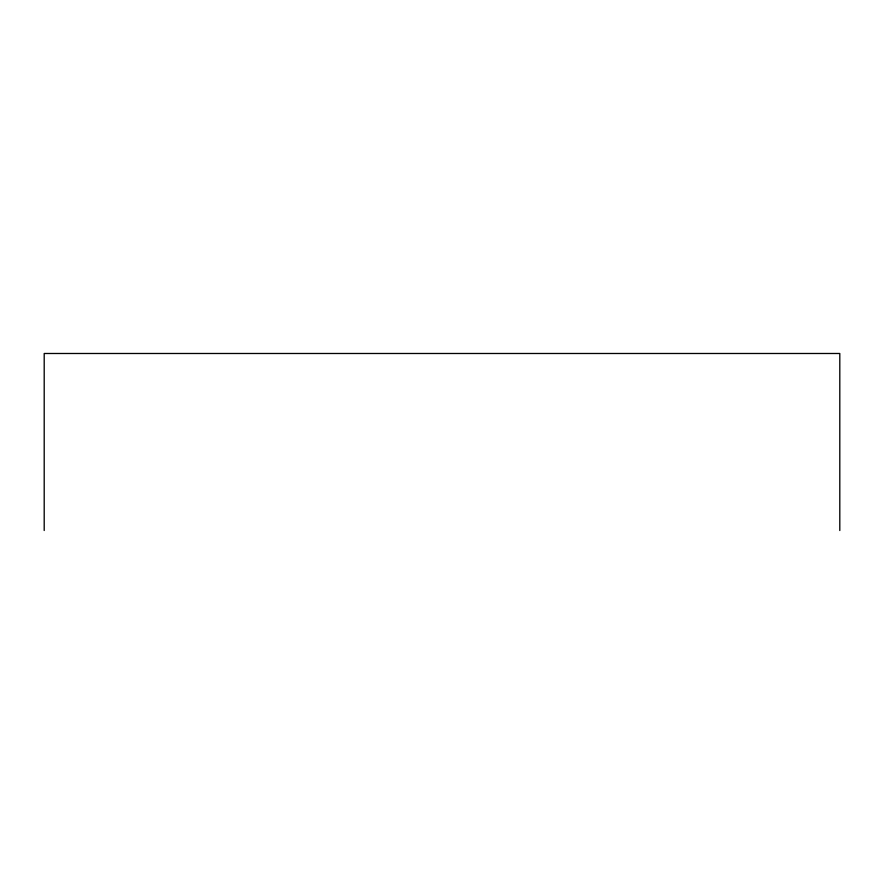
<?xml version="1.0" encoding="UTF-8"?>
<svg xmlns="http://www.w3.org/2000/svg" width="884" height="884" viewBox="0 0 884 884"><rect width="100%" height="100%" fill="white"/><g stroke="black" fill="none" stroke-linecap="round" stroke-linejoin="round"><path stroke-width="1.33" d="M839.8 530.51L839.8 353.489L44.2 353.489L44.2 530.51"/></g></svg>
